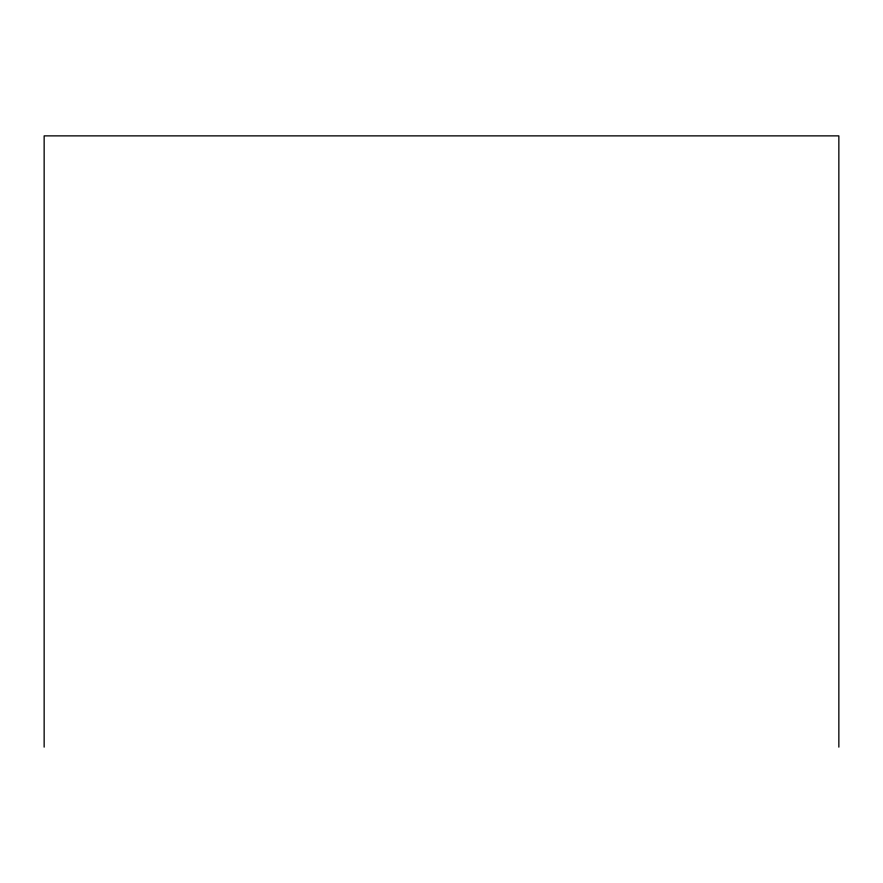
<?xml version="1.0" encoding="UTF-8"?>
<svg xmlns="http://www.w3.org/2000/svg" width="883" height="883" viewBox="0 0 883 883"><rect width="100%" height="100%" fill="white"/><g stroke="black" fill="none" stroke-linecap="round" stroke-linejoin="round"><path stroke-width="1.32" d="M838.85 747.128L838.85 135.872L44.15 135.872L44.15 747.128"/></g></svg>
